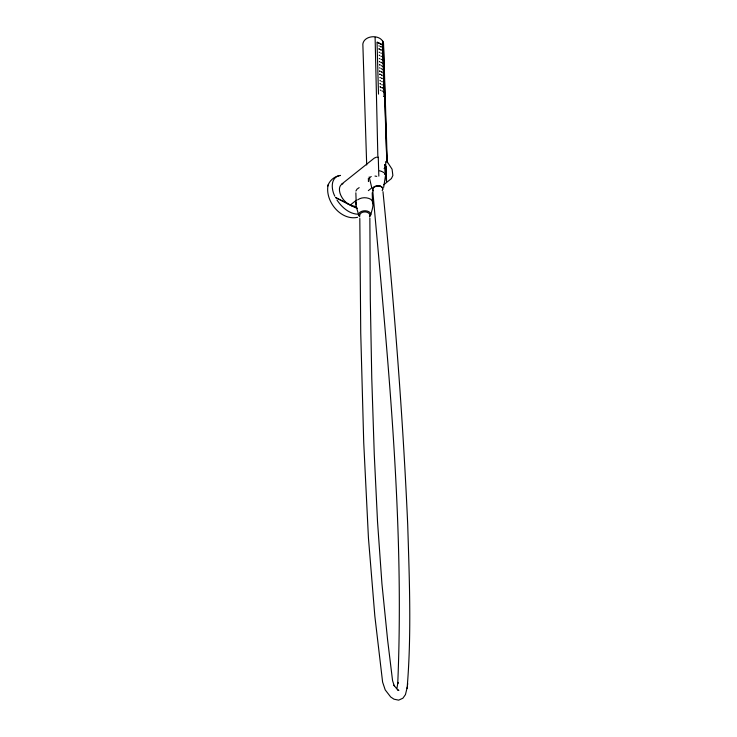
<?xml version="1.0" encoding="UTF-8"?>
<svg xmlns="http://www.w3.org/2000/svg" width="737" height="737" viewBox="0 0 737 737"><rect width="100%" height="100%" fill="white"/><g stroke="black" fill="none" stroke-linecap="round" stroke-linejoin="round"><path stroke-width="1.11" d="M359.813 218.474L360.734 333.06L363.728 442.624L368.436 537.89L374.829 615.994L382.604 682.103L385.211 689.887L390.702 696.999L393.973 699.183L398.662 700.15L402.918 698.206L405.451 694.613L407.275 687.041M369.863 218.069L370.306 299.305L371.761 378.044L374.258 454.232L377.528 521.704L381.932 583.695L387.616 640.011L392.572 680.693L394.249 685.88L393.899 685.18L397.215 689.39L398.855 690.422L397.676 690.127M384.723 165.051L384.751 164.572L385.055 174.254M368.564 180.454L368.472 181.542L368.371 178.299M407.091 688.376C411.67 633.977 409.348 579.19 407.708 524.68C402.752 413.466 394 302.437 382.982 191.666M407.543 684.931L407.718 683.614M355.851 202.454L355.796 204.499M383.655 187.428L385.515 175.489M396.948 688.386L397.916 682.407L397.74 683.715C404.733 518.765 387.165 353.852 372.682 189.722M370.693 215.011C371.669 210.285 376.312 200.602 368.841 198.419C365.174 197.194 360.808 197.525 357.648 199.865M328.057 185.328C324.86 201.127 340.909 220.98 357.565 217.323M382.844 47.546L382.337 47.361L382.789 47.647M382.936 54.004L382.927 53.727M383.433 66.56L383.176 66.57M383.222 63.216L383.286 63.456M382.392 87.795L381.886 87.602M383.774 85.538L383.986 85.584M384.226 91.849L383.728 91.609M379.444 64.635L379.831 64.69M383.378 72.889L383.369 72.622M383.47 76.049L383.461 75.782M383.83 82.452L383.433 82.129L384.023 82.562M378.947 48.826L379.334 48.882M379.638 70.955L379.822 71.121M380.135 86.754L380.532 87.086M328.14 185.07C329.936 179.975 335.16 175.977 340.512 175.443L338.827 175.636M327.845 186L328.361 184.37M355.916 191.049L357.012 189.151L359.168 187.64M378.827 176.125L378.256 157.119M379.472 61.539L379.343 61.475M380.172 83.659L380.043 83.594M369.725 177.691L371.208 176.502M384.088 168.672L384.769 167.99M381.066 46.735L380.596 46.514M382.945 50.715L382.595 50.595M380.246 74.308L379.739 74.115M341.553 184.232L374.295 158.105L376.579 157.128M350.139 205.153L356.312 200.234M368.343 190.634L371.817 187.861M383.728 184.766L391.393 178.584L392.867 175.507L392.084 169.215L387.22 161.762M383.433 69.803L383.037 69.481L383.627 69.923M381.619 71.775L381.388 71.802M338.651 175.793C330.167 178.603 331.475 189.916 334.865 196.235M357.942 214.227C348.988 213.85 341.664 207.106 336.947 199.985M374.986 176.069L376.727 176.355M381.665 75.119L381.49 74.962M383.452 96.501L384.088 96.068L382.485 44.975L377.049 42.175L378.505 94.115M351.052 205.549L335.501 197.498L357.298 208.331L351.052 205.549A13.211 7.914 51.4 0 0 356.505 205.936M377.344 42.285L382.291 44.671M378.892 45.841L379.435 46.109M380.642 46.689L381.186 46.947M382.392 47.537L382.927 47.794M380.697 49.674L381.186 49.913M378.993 49.001L379.537 49.268M380.743 49.849L381.278 50.107M382.485 50.696L383.028 50.954M379.094 52.17L379.629 52.428M380.836 53.009L381.379 53.276M382.586 53.856L383.129 54.114M379.15 55.146L379.73 55.588M380.937 56.169L381.48 56.436M382.687 57.016L383.231 57.274M379.288 58.49L379.831 58.748M381.038 59.329L381.582 59.596M382.789 60.176L383.323 60.434M381.093 62.313L381.582 62.553M379.933 61.908L379.527 61.632M381.14 62.488L381.674 62.756M382.881 63.336L383.424 63.594M379.491 64.81L380.034 65.068M381.241 65.657L381.775 65.915M382.982 66.496L383.526 66.763M379.546 67.795L380.126 68.228M381.287 68.633L381.877 69.075M379.693 71.13L380.228 71.388M381.434 71.977L381.978 72.235M383.185 72.816L383.719 73.083M379.785 74.29L380.329 74.548M381.536 75.137L382.079 75.395M383.286 75.985L383.82 76.243M381.591 78.122L381.83 78.371M379.887 77.449L380.43 77.717M381.637 78.297L382.171 78.555M383.378 79.145L383.922 79.403M379.942 80.434L380.522 80.877M381.738 81.457L382.273 81.715M380.624 84.036L380.218 83.76M381.83 84.617L382.374 84.875M383.581 85.464L384.124 85.722M380.181 86.938L380.725 87.196M382.475 88.044L382.061 87.767M383.682 88.624L384.217 88.882M380.283 90.098L380.826 90.356M382.033 90.937L382.567 91.204M383.774 91.784L384.318 92.042M386.262 180.62L385.654 161.624M387.275 162.684L383.535 43.455C381.573 34.16 364.391 34.657 362.844 43.99L366.694 164.996M356.035 205.899L358.864 215.554M371.697 187.493L369.191 176.917M386.824 161.403L382.706 41.005M356.247 204.499L355.86 192.827M386.087 166.304L386.566 181.449M372.231 192.735L372.572 203.744M383.314 42.202L386.842 161.965M375.105 37.329L377.878 157.635M373.263 190.8A5.039 2.994 -5.7 0 1 377.141 186.129A5.039 2.994 -5.7 0 1 382.485 189.612M359.813 215.471A5.039 3.372 0 0 1 365.524 211.934A5.039 3.372 0 0 1 369.606 216.374M373.217 190.625A5.177 3.234 -1.8 0 1 377.869 185.742A5.177 3.234 -1.8 0 1 382.171 190.579M379.509 170.827A7.757 4.855 -1.8 0 1 381.573 171.389M382.19 171.657A7.757 4.855 -1.8 0 1 383.737 172.67M384.465 173.49A7.757 4.855 -1.8 0 1 384.926 174.393M349.034 204.573A13.211 7.914 51.4 0 1 339.96 193.039A13.211 7.914 51.4 0 1 342.935 183.679M359.859 216.871A6.034 3.777 -1.8 0 1 360.752 211.786A6.034 3.777 -1.8 0 1 368.896 211.74A6.034 3.777 -1.8 0 1 369.43 216.816M379.85 185.881L377.362 186.12L379.85 185.881"/></g></svg>
